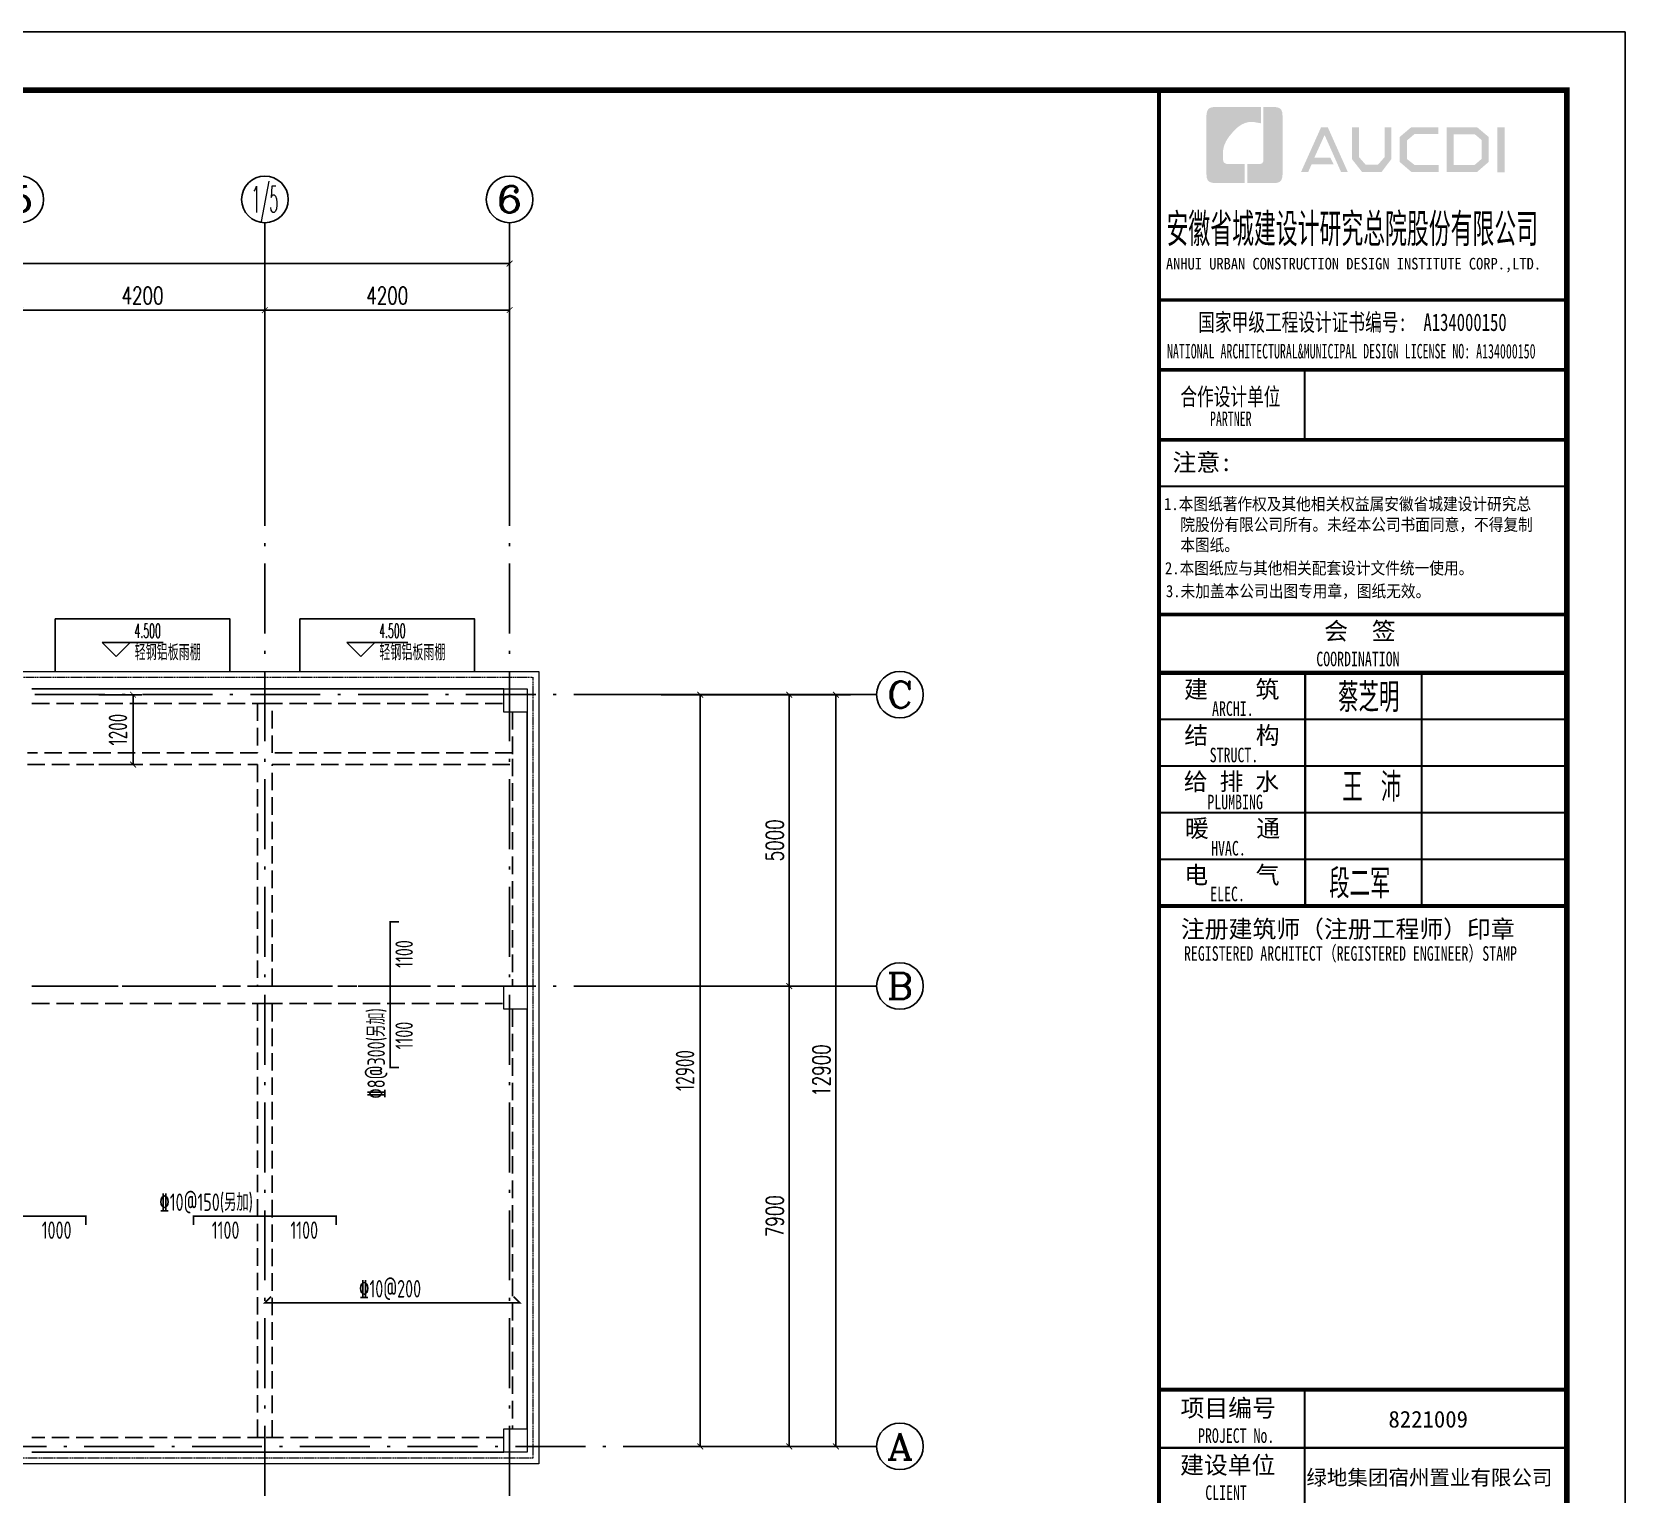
# Model space of a CAD drawing. Extents: x 169490 to 7584583, y -2399407 to 1374371.
# Drawn here: x 2778588 to 2805935, y 778102 to 803197 of the extents above; entities that cross this region are included whole.
import ezdxf
from ezdxf.enums import TextEntityAlignment as Align

# ---------------------------------------------------------------- set-up
doc = ezdxf.new("R2010")
doc.units = 0
doc.header["$LTSCALE"] = 100
for name, pattern in [('D3轴线点划线', [18.5, 12, -3, 0.5, -3]), ('DASH', [0.35, 0.25, -0.1]), ('H3普通虚线', [4.2, 3, -1.2])]:
    doc.linetypes.add(name, pattern=pattern)
doc.layers.get('0').update_dxf_attribs({"linetype": 'CONTINUOUS'})
doc.layers.get('DEFPOINTS').update_dxf_attribs({"linetype": 'CONTINUOUS'})
for name, color, linetype in [('AXIS', 3, 'CONTINUOUS'), ('AXIS_TEXT', 4, 'CONTINUOUS'), ('C-AXIS(轴号)', 3, 'CONTINUOUS'), ('C-AXIS-T(字)', 7, 'CONTINUOUS'), ('C-DOTE', 8, 'D3轴线点划线'), ('DIM_ELEV', 3, 'CONTINUOUS'), ('dsptext_col', 2, 'CONTINUOUS'), ('FSK_FREIN', 2, 'CONTINUOUS'), ('FSK_FTEXT', 4, 'CONTINUOUS'), ('FSK_ZREIN', 1, 'CONTINUOUS'), ('FSK_ZTEXT', 3, 'CONTINUOUS'), ('PUB_TITLE', 4, 'CONTINUOUS'), ('S-BEAM-LINE1', 4, 'CONTINUOUS'), ('S-BEAM-LINE2', 4, 'H3普通虚线'), ('S-SLAB-DIM', 92, 'CONTINUOUS'), ('图框', 140, 'CONTINUOUS'), ('图签文字', 147, 'CONTINUOUS'), ('折板线', 127, 'CONTINUOUS'), ('立面', 73, 'CONTINUOUS')]:
    doc.layers.add(name, color=color, linetype=linetype)
for name, color, linetype, lineweight in [('S-COLU-LINE1', 6, 'CONTINUOUS', 18), ('图签', 147, 'CONTINUOUS', 18), ('平面-看线', 45, 'CONTINUOUS', 15)]:
    doc.layers.add(name, color=color, linetype=linetype, lineweight=lineweight)
doc.styles.add('_TCH_AXIS', font='COMPLEX', dxfattribs={"bigfont": 'GBCBIG'})
doc.styles.add('_TCH_DIM', font='SIMPLEX', dxfattribs={"bigfont": 'GBCBIG'})
doc.styles.add('_TCH_DIM_T3', font='SIMPLEX.shx', dxfattribs={"width": 0.705882, "bigfont": 'GBCBIG.shx'})
doc.styles.add('BW_Rein', font='Tssdeng.shx', dxfattribs={"width": 0.7, "bigfont": 'hztxt.shx'})
doc.styles.add('COMPLEX', font='COMPLEX')
doc.styles.add('HT', font='simhei.ttf')
doc.styles.get("Standard").update_dxf_attribs({"font": 'tssdeng.shx', "width": 0.7, "bigfont": 'hztxt.shx'})
doc.styles.add('TSSD_Dimension', font='Tssdeng.shx', dxfattribs={"width": 0.7, "bigfont": 'tssdchn.shx'})
doc.styles.add('宋体', font='')
doc.styles.add('建筑图签-1', font='simhei.ttf', dxfattribs={"width": 0.7})
doc.styles.add('建筑图签-2', font='TXT.shx', dxfattribs={"width": 0.5, "bigfont": 'HZTXT.shx'})
doc.styles.get('宋体').set_extended_font_data('SimSun')
doc.dimstyles.new('_TCH_ARCH&&100', dxfattribs={"dimtxt": 297.5, "dimasz": 100, "dimexe": 250, "dimexo": 300, "dimgap": 100, "dimtad": 1, "dimdec": 0, "dimzin": 0, "dimdsep": 46, "dimtxsty": '_TCH_DIM_T3', "dimblk": 'ARCHTICK', "dimcen": 0.09, "dimclrt": 7, "dimazin": 2, "dimtfac": 1, "dimtdec": 0, "dimtix": 1, "dimtmove": 2, "dimatfit": 3, "dimfxl": 1, "dimtolj": 1, "dimtzin": 0, "dimarcsym": 0})
doc.dimstyles.new('TSSD_100_100$0', dxfattribs={"dimtxt": 320, "dimasz": 100, "dimexe": 150, "dimexo": 150, "dimgap": 100, "dimtad": 1, "dimdec": 0, "dimzin": 0, "dimdsep": 46, "dimtxsty": 'TSSD_Dimension', "dimblk": 'ARCHTICK', "dimcen": 0, "dimclrt": 7, "dimadec": 1, "dimazin": 0, "dimtfac": 1, "dimtdec": 0, "dimtix": 1, "dimtmove": 2, "dimatfit": 3, "dimldrblk": '_TSDBK', "dimfxl": 1, "dimtolj": 1, "dimtzin": 0, "dimarcsym": 0})

# ---------------------------------------------------------------- blocks, each defined once
blk = doc.blocks.new('_ARCHTICK')
at = {"const_width": 0.15}
blk.add_lwpolyline([(-0.5, -0.5), (0.5, 0.5)], dxfattribs=at)
blk = doc.blocks.new('*D2021')
at = {"layer": 'AXIS', "color": 0, "lineweight": -2, "transparency": 16777216}
for p, q in [((2744788, 796222), (2744788, 799472)), ((2786788, 796222), (2786788, 799472)), ((2744788, 799222), (2786788, 799222))]:
    blk.add_line(p, q, dxfattribs=at)
at = {"layer": 'DEFPOINTS', "color": 0, "transparency": 16777216}
for p in [(2786788, 799222), (2744788, 795922), (2786788, 795922)]:
    blk.add_point(p, dxfattribs=at)
at = {"layer": 'AXIS', "color": 0, "lineweight": -2, "transparency": 16777216, "xscale": 100, "yscale": 100, "zscale": 100, "rotation": 180}
blk.add_blockref('_ARCHTICK', (2744788, 799222), dxfattribs=at)
at = {"layer": 'AXIS', "color": 0, "lineweight": -2, "transparency": 16777216, "xscale": 100, "yscale": 100, "zscale": 100}
blk.add_blockref('_ARCHTICK', (2786788, 799222), dxfattribs=at)
at = {"layer": 'AXIS', "color": 7, "transparency": 16777216, "insert": (2765788, 799471), "char_height": 297.5, "attachment_point": 5, "style": '_TCH_DIM_T3'}
blk.add_mtext('\\A1;42000', dxfattribs=at)
blk = doc.blocks.new('*D2030')
at = {"layer": 'AXIS', "color": 0, "lineweight": -2, "transparency": 16777216}
for p, q in [((2778388, 796222), (2778388, 798672)), ((2782588, 796222), (2782588, 798672)), ((2778388, 798422), (2782588, 798422))]:
    blk.add_line(p, q, dxfattribs=at)
at = {"layer": 'DEFPOINTS', "color": 0, "transparency": 16777216}
for p in [(2782588, 798422), (2778388, 795922), (2782588, 795922)]:
    blk.add_point(p, dxfattribs=at)
at = {"layer": 'AXIS', "color": 0, "lineweight": -2, "transparency": 16777216, "xscale": 100, "yscale": 100, "zscale": 100, "rotation": 180}
blk.add_blockref('_ARCHTICK', (2778388, 798422), dxfattribs=at)
at = {"layer": 'AXIS', "color": 0, "lineweight": -2, "transparency": 16777216, "xscale": 100, "yscale": 100, "zscale": 100}
blk.add_blockref('_ARCHTICK', (2782588, 798422), dxfattribs=at)
at = {"layer": 'AXIS', "color": 7, "transparency": 16777216, "insert": (2780488, 798671), "char_height": 297.5, "attachment_point": 5, "style": '_TCH_DIM_T3'}
blk.add_mtext('\\A1;4200', dxfattribs=at)
blk = doc.blocks.new('*D2031')
at = {"layer": 'AXIS', "color": 0, "lineweight": -2, "transparency": 16777216}
for p, q in [((2782588, 796222), (2782588, 798672)), ((2786788, 796222), (2786788, 798672)), ((2782588, 798422), (2786788, 798422))]:
    blk.add_line(p, q, dxfattribs=at)
at = {"layer": 'DEFPOINTS', "color": 0, "transparency": 16777216}
for p in [(2786788, 798422), (2782588, 795922), (2786788, 795922)]:
    blk.add_point(p, dxfattribs=at)
at = {"layer": 'AXIS', "color": 0, "lineweight": -2, "transparency": 16777216, "xscale": 100, "yscale": 100, "zscale": 100, "rotation": 180}
blk.add_blockref('_ARCHTICK', (2782588, 798422), dxfattribs=at)
at = {"layer": 'AXIS', "color": 0, "lineweight": -2, "transparency": 16777216, "xscale": 100, "yscale": 100, "zscale": 100}
blk.add_blockref('_ARCHTICK', (2786788, 798422), dxfattribs=at)
at = {"layer": 'AXIS', "color": 7, "transparency": 16777216, "insert": (2784688, 798671), "char_height": 297.5, "attachment_point": 5, "style": '_TCH_DIM_T3'}
blk.add_mtext('\\A1;4200', dxfattribs=at)
blk = doc.blocks.new('*D2043')
at = {"layer": 'AXIS', "color": 0, "lineweight": -2, "transparency": 16777216}
for p, q in [((2789388, 791822), (2792638, 791822)), ((2792388, 778922), (2792388, 791822)), ((2789388, 778922), (2792638, 778922))]:
    blk.add_line(p, q, dxfattribs=at)
at = {"layer": 'DEFPOINTS', "color": 0, "transparency": 16777216}
for p in [(2789088, 791822), (2792388, 791822), (2789088, 778922)]:
    blk.add_point(p, dxfattribs=at)
at = {"layer": 'AXIS', "color": 0, "lineweight": -2, "transparency": 16777216, "xscale": 100, "yscale": 100, "zscale": 100}
for p, rotation in [((2792388, 791822), 90), ((2792388, 778922), 270)]:
    blk.add_blockref('_ARCHTICK', p, dxfattribs=dict(at, rotation=rotation))
at = {"layer": 'AXIS', "color": 7, "transparency": 16777216, "insert": (2792139, 785372), "char_height": 297.5, "attachment_point": 5, "rotation": 90, "style": '_TCH_DIM_T3'}
blk.add_mtext('\\A1;12900', dxfattribs=at)
blk = doc.blocks.new('*D2044')
at = {"layer": 'AXIS', "color": 0, "lineweight": -2, "transparency": 16777216}
for p, q in [((2789388, 791822), (2791838, 791822)), ((2791588, 786822), (2791588, 791822)), ((2789388, 786822), (2791838, 786822))]:
    blk.add_line(p, q, dxfattribs=at)
at = {"layer": 'DEFPOINTS', "color": 0, "transparency": 16777216}
for p in [(2789088, 791822), (2791588, 791822), (2789088, 786822)]:
    blk.add_point(p, dxfattribs=at)
at = {"layer": 'AXIS', "color": 0, "lineweight": -2, "transparency": 16777216, "xscale": 100, "yscale": 100, "zscale": 100}
for p, rotation in [((2791588, 791822), 90), ((2791588, 786822), 270)]:
    blk.add_blockref('_ARCHTICK', p, dxfattribs=dict(at, rotation=rotation))
at = {"layer": 'AXIS', "color": 7, "transparency": 16777216, "insert": (2791339, 789322), "char_height": 297.5, "attachment_point": 5, "rotation": 90, "style": '_TCH_DIM_T3'}
blk.add_mtext('\\A1;5000', dxfattribs=at)
blk = doc.blocks.new('*D2045')
at = {"layer": 'AXIS', "color": 0, "lineweight": -2, "transparency": 16777216}
for p, q in [((2789388, 786822), (2791838, 786822)), ((2791588, 778922), (2791588, 786822)), ((2789388, 778922), (2791838, 778922))]:
    blk.add_line(p, q, dxfattribs=at)
at = {"layer": 'DEFPOINTS', "color": 0, "transparency": 16777216}
for p in [(2789088, 786822), (2791588, 786822), (2789088, 778922)]:
    blk.add_point(p, dxfattribs=at)
at = {"layer": 'AXIS', "color": 0, "lineweight": -2, "transparency": 16777216, "xscale": 100, "yscale": 100, "zscale": 100}
for p, rotation in [((2791588, 786822), 90), ((2791588, 778922), 270)]:
    blk.add_blockref('_ARCHTICK', p, dxfattribs=dict(at, rotation=rotation))
at = {"layer": 'AXIS', "color": 7, "transparency": 16777216, "insert": (2791339, 782872), "char_height": 297.5, "attachment_point": 5, "rotation": 90, "style": '_TCH_DIM_T3'}
blk.add_mtext('\\A1;7900', dxfattribs=at)
blk = doc.blocks.new('_AXISO')
blk.add_circle((0, 0), 0.5)
at = {"layer": 'AXIS_TEXT', "style": 'COMPLEX', "width": 1.041667}
blk.add_attdef('A', text='', height=0.56, dxfattribs=at).set_placement((-0.25, -0.28), (0.25, -0.28), align=Align.FIT)
blk = doc.blocks.new('*D2049')
at = {"layer": 'DEFPOINTS', "color": 0, "ltscale": 10, "transparency": 16777216}
for p in [(2790059, 791822), (2790107, 791822), (2790107, 778922)]:
    blk.add_point(p, dxfattribs=at)
at = {"layer": 'S-SLAB-DIM', "color": 0, "lineweight": -2, "ltscale": 10, "transparency": 16777216}
for p, q in [((2789957, 791822), (2789909, 791822)), ((2790059, 778922), (2790059, 791822)), ((2789957, 778922), (2789909, 778922))]:
    blk.add_line(p, q, dxfattribs=at)
at = {"layer": 'S-SLAB-DIM', "color": 0, "lineweight": -2, "ltscale": 10, "transparency": 16777216, "xscale": 100, "yscale": 100, "zscale": 100}
for p, rotation in [((2790059, 791822), 90), ((2790059, 778922), 270)]:
    blk.add_blockref('_ARCHTICK', p, dxfattribs=dict(at, rotation=rotation))
at = {"layer": 'S-SLAB-DIM', "color": 7, "ltscale": 10, "transparency": 16777216, "insert": (2789799, 785372), "char_height": 320, "attachment_point": 5, "rotation": 90, "style": 'TSSD_Dimension'}
blk.add_mtext('\\A1;12900', dxfattribs=at)
blk = doc.blocks.new('_TSDBK')
blk.add_line((-1, 0), (0, 0))
at = {"const_width": 0.5}
blk.add_lwpolyline([(-0.7, -0.7), (0.7, 0.7)], dxfattribs=at)
blk = doc.blocks.new('*D2050')
at = {"layer": 'DEFPOINTS', "color": 0, "ltscale": 10, "transparency": 16777216}
for p in [(2779588, 791822), (2780325, 791822), (2779588, 790622)]:
    blk.add_point(p, dxfattribs=at)
at = {"layer": 'S-SLAB-DIM', "color": 0, "lineweight": -2, "ltscale": 10, "transparency": 16777216}
for p, q in [((2779738, 791822), (2780475, 791822)), ((2780325, 790622), (2780325, 791822)), ((2779738, 790622), (2780475, 790622))]:
    blk.add_line(p, q, dxfattribs=at)
at = {"layer": 'S-SLAB-DIM', "color": 0, "lineweight": -2, "ltscale": 10, "transparency": 16777216, "xscale": 100, "yscale": 100, "zscale": 100}
for p, rotation in [((2780325, 791822), 90), ((2780325, 790622), 270)]:
    blk.add_blockref('_ARCHTICK', p, dxfattribs=dict(at, rotation=rotation))
at = {"layer": 'S-SLAB-DIM', "color": 7, "ltscale": 10, "transparency": 16777216, "insert": (2780065, 791222), "char_height": 320, "attachment_point": 5, "rotation": 90, "style": 'TSSD_Dimension'}
blk.add_mtext('\\A1;1200', dxfattribs=at)
blk = doc.blocks.new('院标1')
h = blk.add_hatch(color=150)
h.dxf.hatch_style = 1
h.set_gradient(color1=(33, 113, 253), color2=(33, 113, 253), tint=1, name='INVCURVED')
edge = h.paths.add_edge_path()
edge.add_spline(control_points=[(116373, 648379), (116379, 648379), (116382, 648379), (116391, 648379), (116391, 648379), (116391, 648379), (116616, 648379), (116616, 648379), (116616, 648379), (116616, 648379), (116616, 648054), (116616, 648054), (116616, 648054), (116616, 648054), (116108, 648054), (116108, 648054), (116108, 648054), (116028, 648054), (115963, 648111), (115963, 648199), (115963, 648199), (115963, 648199), (115963, 649215), (115963, 649215), (115963, 649215), (115963, 649295), (116018, 649360), (116108, 649360), (116108, 649360), (116108, 649360), (116897, 649360), (116897, 649360), (116897, 649360), (116897, 649360), (116897, 649080), (116897, 649080), (116897, 649080), (116897, 649080), (116566, 649140), (116356, 648859), (116356, 648859), (116245, 648719), (116240, 648545), (116247, 648466), (116247, 648466), (116254, 648386), (116247, 648466), (116247, 648466), (116247, 648466), (116247, 648466), (116258, 648374), (116373, 648379)], knot_values=[0, 0, 0, 0, 0.071429, 0.071429, 0.071429, 0.107143, 0.142857, 0.142857, 0.142857, 0.178571, 0.214286, 0.214286, 0.214286, 0.25, 0.285714, 0.285714, 0.285714, 0.321429, 0.357143, 0.357143, 0.357143, 0.392857, 0.428571, 0.428571, 0.428571, 0.464286, 0.5, 0.5, 0.5, 0.535714, 0.571429, 0.571429, 0.571429, 0.607143, 0.642857, 0.642857, 0.642857, 0.678571, 0.714286, 0.714286, 0.714286, 0.75, 0.785714, 0.785714, 0.785714, 0.821429, 0.857143, 0.857143, 0.857143, 0.928571, 1, 1, 1, 1], degree=3, periodic=0)
h = blk.add_hatch(color=150)
h.dxf.hatch_style = 1
h.set_gradient(color1=(33, 113, 253), color2=(33, 113, 253), tint=1, name='INVCURVED')
edge = h.paths.add_edge_path()
edge.add_spline(control_points=[(117268, 649215), (117268, 649215), (117268, 648199), (117268, 648199), (117268, 648199), (117268, 648114), (117212, 648054), (117123, 648054), (117123, 648054), (117123, 648054), (116663, 648054), (116663, 648054), (116663, 648054), (116663, 648054), (116663, 648379), (116663, 648379), (116663, 648379), (116663, 648379), (116865, 648379), (116865, 648379), (116865, 648379), (116907, 648379), (116941, 648413), (116941, 648455), (116941, 648455), (116941, 648455), (116941, 649360), (116941, 649360), (116941, 649360), (116941, 649360), (117123, 649360), (117123, 649360), (117123, 649360), (117204, 649360), (117268, 649306), (117268, 649215)], knot_values=[0, 0, 0, 0, 0.1, 0.1, 0.1, 0.15, 0.2, 0.2, 0.2, 0.25, 0.3, 0.3, 0.3, 0.35, 0.4, 0.4, 0.4, 0.45, 0.5, 0.5, 0.5, 0.55, 0.6, 0.6, 0.6, 0.65, 0.7, 0.7, 0.7, 0.75, 0.8, 0.8, 0.8, 0.9, 1, 1, 1, 1], degree=3, periodic=0)
blk = doc.blocks.new('2q3q2342q35q2343r5q23rwetr')
at = {"layer": 'PUB_TITLE'}
h = blk.add_hatch(color=147, dxfattribs=at)
h.paths.add_polyline_path([(3533426, 3160669), (3533552, 3160669), (3533552, 3159898), (3533426, 3159898)])
h.paths.add_polyline_path([(3532673, 3160552), (3532673, 3160026), (3533034, 3160026), (3533158, 3160133), (3533158, 3160451), (3533038, 3160552)], flags=16)
h.paths.add_polyline_path([(3532555, 3160670), (3532555, 3159908), (3533078, 3159908), (3533276, 3160078), (3533276, 3160506), (3533081, 3160670)])
h.paths.add_polyline_path([(3532412, 3160674), (3532412, 3160558), (3532005, 3160558), (3531873, 3160447), (3531873, 3160128), (3532005, 3160025), (3532415, 3160025), (3532415, 3159904), (3531951, 3159904), (3531748, 3160078), (3531748, 3160506), (3531947, 3160674)])
h.paths.add_polyline_path([(3530929, 3160672), (3531050, 3160672), (3531050, 3160161), (3531164, 3160030), (3531375, 3160030), (3531489, 3160161), (3531489, 3160672), (3531603, 3160672), (3531603, 3160124), (3531438, 3159907), (3531101, 3159907), (3530929, 3160126)])
h.paths.add_polyline_path([(3530398, 3160671), (3530515, 3160671), (3530857, 3159906), (3530741, 3159906), (3530459, 3160540), (3530284, 3160152), (3530556, 3160152), (3530616, 3160037), (3530236, 3160037), (3530177, 3159904), (3530054, 3159904)])
at = {"layer": '图框'}
for p, q in [((3527618, 3157710), (3534618, 3157710)), ((3527618, 3157710), (3534618, 3157710)), ((3527618, 3156510), (3534618, 3156510))]:
    blk.add_line(p, q, dxfattribs=at)
for points, const_width in [([(3527618, 3121310), (3527618, 3161310)], 70), ([(3527618, 3157710), (3534618, 3157710)], 60), ([(3527618, 3156510), (3534618, 3156510)], 60), ([(3527618, 3156510), (3534618, 3156510)], 60), ([(3530118, 3156510), (3530118, 3155310)], 35), ([(3527618, 3155310), (3534618, 3155310)], 60), ([(3527618, 3155310), (3534618, 3155310)], 60), ([(3527618, 3154510), (3534618, 3154510)], 35), ([(3527626, 3152310), (3534626, 3152310)], 60), ([(3527626, 3151310), (3534626, 3151310)], 70), ([(3527626, 3151310), (3534626, 3151310)], 70), ([(3530126, 3151310), (3530126, 3147310)], 35), ([(3532126, 3151310), (3532126, 3147310)], 35), ([(3527626, 3150510), (3534626, 3150510)], 35), ([(3527626, 3149710), (3534626, 3149710)], 35), ([(3527626, 3148910), (3534626, 3148910)], 35), ([(3527626, 3148110), (3534626, 3148110)], 35), ([(3527626, 3147310), (3534626, 3147310)], 70), ([(3527618, 3139010), (3534618, 3139010)], 70), ([(3527618, 3139010), (3534618, 3139010)], 70), ([(3530118, 3135010), (3530118, 3139010)], 35), ([(3527618, 3138010), (3534618, 3138010)], 35), ([(3527618, 3137010), (3534618, 3137010)], 35), ([(3527618, 3136010), (3534618, 3136010)], 35), ([(3534618, 3135010), (3527618, 3135010)], 70), ([(3534618, 3134510), (3527618, 3134510)], 70), ([(3527618, 3134510), (3534618, 3134510)], 70), ([(3530117, 3128110), (3530118, 3134510)], 35), ([(3532118, 3128110), (3532118, 3134510)], 35), ([(3527618, 3133710), (3534618, 3133710)], 35), ([(3527618, 3132910), (3534618, 3132910)], 35), ([(3527618, 3132110), (3534618, 3132110)], 35), ([(3527618, 3131310), (3534618, 3131310)], 35), ([(3527618, 3130510), (3534618, 3130510)], 35), ([(3527618, 3129710), (3534618, 3129710)], 35), ([(3527618, 3128910), (3534618, 3128910)], 35), ([(3527618, 3128110), (3534618, 3128110)], 70), ([(3527618, 3125110), (3534618, 3125110)], 70), ([(3530118, 3122710), (3530118, 3125110)], 35), ([(3527618, 3124310), (3534618, 3124310)], 35), ([(3527618, 3123510), (3534618, 3123510)], 35), ([(3527618, 3122710), (3534618, 3122710)], 35), ([(3527618, 3122710), (3534118, 3122710)], 35), ([(3530118, 3121310), (3530118, 3122710)], 35), ([(3531768, 3121310), (3531768, 3122710)], 35), ([(3531768, 3121310), (3531768, 3122710)], 35), ([(3531768, 3121310), (3531768, 3122710)], 35), ([(3533118, 3121310), (3533118, 3122710)], 35), ([(3527618, 3122010), (3531768, 3122010)], 35), ([(3531768, 3122010), (3534618, 3122010)], 35)]:
    blk.add_lwpolyline(points, dxfattribs=dict(at, const_width=const_width))
blk.add_blockref('院标1', (3412469, 2511661))
at = {"layer": 'PUB_TITLE', "style": 'HT', "width": 0.88}
for s, p in [('1.本图纸著作权及其他相关权益属安徽省城建设计研究总', (3527703, 3154103)), ('院股份有限公司所有。未经本公司书面同意，不得复制', (3527983, 3153749)), ('本图纸。', (3527983, 3153399)), (' 2.本图纸应与其他相关配套设计文件统一使用。 ', (3527593, 3153002)), ('3.未加盖本公司出图专用章，图纸无效。', (3527736, 3152608))]:
    blk.add_text(s, height=210, dxfattribs=at).set_placement(p)
at = {"layer": '图签', "color": 154, "style": '宋体'}
for s, height, p in [('8221009', 286.7, (3531555, 3138358)), ('绿地集团宿州置业有限公司', 258.01, (3530147, 3137372)), ('绿地宿州城际空间站', 232.2, (3530637, 3136619)), ('2019-302#地块项目', 232.21, (3530791, 3136201)), ('2021年8月', 286.7, (3531428, 3124572)), ('施工图设计', 286.7, (3531350, 3122972)), ('结施', 286.7, (3530522, 3122203))]:
    blk.add_text(s, height=height, dxfattribs=at).set_placement(p)
at = {"layer": '图签', "color": 1, "style": '宋体'}
for s, height, p in [('1:100', 286.7, (3531829, 3123764)), ('1', 287, (3530871, 3121535))]:
    blk.add_text(s, height=height, dxfattribs=at).set_placement(p)
at = {"layer": '图签文字', "color": 7, "style": '建筑图签-1'}
for s, height, width, p in [('安徽省城建设计研究总院股份有限公司', 500, 0.55, (3527746, 3158687)), ('国家甲级工程设计证书编号:  A134000150', 300, 0.7, (3528290, 3157177)), ('合作设计单位', 300, 0.7, (3527983, 3155900)), ('项目负责人', 300, 0.8, (3528020, 3132511)), ('方案设计人', 300, 0.8, (3528020, 3131708)), ('专业负责人', 300, 0.8, (3528019, 3130902))]:
    blk.add_text(s, height=height, dxfattribs=dict(at, width=width)).set_placement(p)
at = {"layer": '图签文字', "linetype": 'Continuous', "style": '建筑图签-1', "width": 0.91}
blk.add_text('ANHUI URBAN CONSTRUCTION DESIGN INSTITUTE CORP.,LTD.', height=200, dxfattribs=at).set_placement((3527736, 3158232))
at = {"layer": '图签文字', "style": '建筑图签-1'}
for s, height, width, p in [('NATIONAL ARCHITECTURAL&MUNICIPAL DESIGN LICENSE NO: A134000150', 250, 0.6, (3527754, 3156705)), ('PARTNER', 250, 0.6, (3528492, 3155544)), ('COORDINATION', 250, 0.7, (3530317, 3151423)), ('ARCHI.', 250, 0.7, (3528527, 3150572)), ('STRUCT.', 250, 0.7, (3528487, 3149775)), ('PLUMBING', 250, 0.7, (3528447, 3148969)), ('HVAC.', 250, 0.7, (3528511, 3148175)), ('ELEC.', 250, 0.7, (3528496, 3147391)), ('REGISTERED ARCHITECT（REGISTERED ENGINEER）STAMP', 250, 0.7, (3528046, 3146369)), ('PROJECT No.', 250, 0.7, (3528287, 3138095, -1799)), ('CLIENT', 250, 0.7, (3528411, 3137116)), ('PROJECT', 250, 0.7, (3528347, 3136097)), ('SUB ITEM', 250, 0.7, (3528220, 3135186)), ('STAMP FOR ISSUE', 250, 0.7, (3527930, 3133991)), ('APPROVED ', 220, 0.7, (3528368, 3133775)), ('EXAMINED  ', 220, 0.7, (3528360, 3132984, -1799)), ('PROJECT MANAGER', 220, 0.7, (3528022, 3132158, -1799)), ('SCHEMATIC  DESIGN', 220, 0.7, (3527920, 3131411, -1799)), ('TITLE OF DRAWING', 250, 0.7, (3527872, 3127063)), ('DATE', 250, 0.7, (3528634, 3124359)), ('SCALE', 250, 0.7, (3528573, 3123560)), ('DESIGNED STAGE', 200, 0.7, (3528250, 3122770)), ('DISCIPLIUE&TYPE', 200, 0.7, (3528201, 3122057)), ('DRAWING No.', 200, 0.7, (3531923, 3122050)), ('EDITION NO .', 200, 0.7, (3528384, 3121384)), ('PIECES', 200, 0.7, (3532151, 3121350))]:
    blk.add_text(s, height=height, dxfattribs=dict(at, width=width)).set_placement(p)
at = {"layer": '图签文字', "color": 7, "style": '建筑图签-1'}
for s, height, p in [('注意:', 300, (3527849, 3154773)), ('会  签', 300, (3530452, 3151878)), ('建    筑', 300, (3528047, 3150877)), ('结    构', 300, (3528052, 3150089)), ('给 排 水', 300, (3528043, 3149295)), ('暖    通', 300, (3528061, 3148492)), ('电    气', 300, (3528051, 3147692)), ('注册建筑师（注册工程师）印章', 300, (3527993, 3146764)), ('项目编号', 300, (3527986, 3138543)), ('建设单位', 300, (3527978, 3137565)), ('项目名称', 300, (3527944, 3136507)), ('子项名称', 300, (3527944, 3135551)), ('出图专用章', 300, (3527854, 3134428)), ('审    定', 300, (3528005, 3134089)), ('审    核', 300, (3527992, 3133287)), ('校    对', 300, (3528051, 3130078)), ('设    计', 300, (3528046, 3129277)), ('制    图', 300, (3528023, 3128502)), ('图   名:', 350, (3527973, 3127505)), ('日    期', 300, (3528002, 3124659)), ('比    例', 300, (3528040, 3123912)), ('设计阶段', 300, (3528070, 3123110)), ('专业及类别', 300, (3527856, 3122323)), ('图号', 300, (3531999, 3122304)), ('版   次 ', 300, (3528114, 3121633)), ('总张数', 300, (3531805, 3121604)), ('第 版', 300, (3530418, 3121533))]:
    blk.add_text(s, height=height, dxfattribs=at).set_placement(p)
at = {"layer": '图签文字', "color": 1, "style": '建筑图签-2', "width": 0.7}
for s, p in [('蔡芝明', (3530692, 3150638)), ('王 沛', (3530763, 3149097)), ('段二军', (3530538, 3147442)), ('卢俊超', (3530524, 3133872)), ('许 槊', (3530524, 3133081)), ('蔡芝明', (3530524, 3132281)), ('许 槊', (3530524, 3130681)), ('王立梅', (3530534, 3129890)), ('万 柱', (3530549, 3129053)), ('万 柱', (3530549, 3128253))]:
    blk.add_text(s, height=500, dxfattribs=at).set_placement(p)
at = {"layer": '图签文字', "style": '建筑图签-1', "width": 0.7}
for s, p in [('CHIEF ENGI.', (3528882, 3130685)), ('CHECKED  ', (3529011, 3129879)), ('DESIGNED ', (3528937, 3129076)), (' DRAWN   ', (3529002, 3128311))]:
    blk.add_text(s, height=220, dxfattribs=at).set_placement(p, align=Align.MIDDLE)

msp = doc.modelspace()

# ---------------------------------------------------------------- linework, layer by layer
at = {"layer": 'C-AXIS(轴号)'}
for p, q in [((2782588, 795922.3), (2782588, 799922.3)), ((2786788, 795922.3), (2786788, 799922.3)), ((2789088, 791822.3), (2793088, 791822.3)), ((2789088, 786822.3), (2793088, 786822.3)), ((2789088, 778922.3), (2793088, 778922.3))]:
    msp.add_line(p, q, dxfattribs=at)
at = {"layer": 'C-DOTE'}
for p, q in [((2782588, 795922.3), (2782588, 776622.3)), ((2786788, 795922.3), (2786788, 776622.3)), ((2789088, 791822.3), (2742488, 791822.3)), ((2789088, 786822.3), (2742488, 786822.3)), ((2742488, 778922.3), (2789088, 778922.3))]:
    msp.add_line(p, q, dxfattribs=at)
at = {"layer": 'DIM_ELEV'}
for p, q in [((2780033.6, 792477.6), (2779793.6, 792717.6)), ((2779793.6, 792717.6), (2780843.2, 792717.6)), ((2780033.6, 792477.6), (2780273.6, 792717.6)), ((2784233.6, 792477.6), (2783993.6, 792717.6)), ((2783993.6, 792717.6), (2785043.2, 792717.6)), ((2784233.6, 792477.6), (2784473.6, 792717.6))]:
    msp.add_line(p, q, dxfattribs=at)
at = {"layer": 'dsptext_col', "ltscale": 10}
msp.add_lwpolyline([(2734134.9, 802196.9), (2797934.9, 802196.9), (2797934.9, 762196.9), (2734134.9, 762196.9)], close=True, dxfattribs=at)
at = {"layer": 'FSK_FREIN', "const_width": 30}
for points in [[(2784888, 785422.3), (2784738, 785422.3), (2784738, 787922.3), (2784888, 787922.3)], [(2777263, 782722.4), (2777263, 782872.4), (2779513, 782872.4), (2779513, 782722.4)], [(2781363, 782722.4), (2781363, 782872.4), (2783813, 782872.4), (2783813, 782722.4)]]:
    msp.add_lwpolyline(points, dxfattribs=at)
at = {"layer": 'FSK_ZREIN', "const_width": 30}
msp.add_lwpolyline([(2782694.1, 781492.8), (2782588, 781386.7), (2786963, 781386.7), (2786856.9, 781492.8)], dxfattribs=at)
msp.add_lwpolyline([(2782694.1, 781492.8), (2782588, 781386.7), (2786963, 781386.7), (2786856.9, 781492.8)], dxfattribs=at)
at = {"layer": 'S-BEAM-LINE1'}
for p, q in [((2782588, 791922.3), (2778588, 791922.3)), ((2786688, 791922.3), (2782588, 791922.3)), ((2787088, 790722.3), (2787088, 791522.3)), ((2787088, 786822.3), (2787088, 790722.3)), ((2787088, 779222.3), (2787088, 786422.3)), ((2778588, 778822.3), (2782588, 778822.3)), ((2782588, 778822.3), (2786688, 778822.3))]:
    msp.add_line(p, q, dxfattribs=at)
at = {"layer": 'S-BEAM-LINE2'}
for p, q in [((2778588, 791672.3), (2782588, 791672.3)), ((2782463, 791672.3), (2782463, 790822.3)), ((2782588.1, 791672.3), (2786688, 791672.3)), ((2782713, 790822.3), (2782713, 791672.3)), ((2786838, 791522.3), (2786838, 790722.4)), ((2782463, 790822.3), (2778513, 790822.3)), ((2778513, 790622.3), (2782463, 790622.3)), ((2782463, 790622.3), (2782463, 786822.3)), ((2786838, 790822.3), (2782713, 790822.3)), ((2782713, 786822.3), (2782713, 790622.3)), ((2782713, 790622.3), (2786838, 790622.3)), ((2786838, 790722.3), (2786838, 786822.3)), ((2782588, 786822.3), (2778588, 786822.3)), ((2786688, 786822.3), (2782588.1, 786822.3)), ((2778588, 786522.3), (2782588, 786522.3)), ((2782463, 786522.3), (2782463, 779072.3)), ((2782588.1, 786522.3), (2786688, 786522.3)), ((2782713, 779072.3), (2782713, 786522.3)), ((2786838, 786422.3), (2786838, 779222.3)), ((2782588, 779072.3), (2778588, 779072.3)), ((2786688, 779072.3), (2782588.1, 779072.3))]:
    msp.add_line(p, q, dxfattribs=at)
at = {"layer": 'S-COLU-LINE1'}
for points in [[(2786688, 791922.3), (2787088, 791922.3), (2787088, 791522.3), (2786688, 791522.3)], [(2786688, 786822.3), (2787088, 786822.3), (2787088, 786422.3), (2786688, 786422.3)], [(2786688, 779222.3), (2787088, 779222.3), (2787088, 778822.3), (2786688, 778822.3)]]:
    msp.add_lwpolyline(points, close=True, dxfattribs=at)
at = {"layer": '图框'}
msp.add_lwpolyline([(2731634.9, 761196.9), (2805934.9, 761196.9), (2805934.9, 803196.9), (2731634.9, 803196.9)], close=True, dxfattribs=at)
at = {"layer": '图框', "const_width": 100}
msp.add_lwpolyline([(2734134.9, 762196.9), (2804934.9, 762196.9), (2804934.9, 802196.9), (2734134.9, 802196.9)], close=True, dxfattribs=at)
at = {"layer": '平面-看线'}
msp.add_lwpolyline([(2760888, 786922.3), (2760888, 787222.3), (2769388, 787222.3), (2769388, 792222.3), (2787288, 792222.3), (2787288, 778622.3), (2744188, 778622.3), (2744188, 787222.3), (2753888, 787222.3), (2753888, 786922.3)], dxfattribs=at)
at = {"layer": '平面-看线', "linetype": 'DASH', "ltscale": 0.8}
msp.add_lwpolyline([(2760988, 786922.3), (2760988, 787122.3), (2769488, 787122.3), (2769488, 792122.3), (2787188, 792122.3), (2787188, 778722.3), (2744288, 778722.3), (2744288, 787122.3), (2753788, 787122.3), (2753788, 786922.3)], dxfattribs=at)
at = {"layer": '立面', "color": 4}
for points in [[(2778988, 792222.3), (2778988, 793122.3), (2781988, 793122.3), (2781988, 792222.3)], [(2783188, 792222.3), (2783188, 793122.3), (2786188, 793122.3), (2786188, 792222.3)]]:
    msp.add_lwpolyline(points, dxfattribs=at)

# ---------------------------------------------------------------- block references
at = {"layer": 'C-AXIS(轴号)'}
ref = msp.add_blockref('_AXISO', (2778388, 800322.3), dxfattribs=dict(at, xscale=800, yscale=800, zscale=800))
ref.add_attrib('A', '5', dxfattribs={"layer": 'C-AXIS-T(字)', "height": 452.5, "style": '_TCH_AXIS', "width": 1.5}).set_placement((2778161.7, 800096.1), (2778614.3, 800096.1), align=Align.FIT)
ref = msp.add_blockref('_AXISO', (2782588, 800322.3), dxfattribs=dict(at, xscale=800, yscale=800, zscale=800))
ref.add_attrib('A', '1/5', dxfattribs={"layer": 'C-AXIS-T(字)', "height": 452.55, "style": '_TCH_AXIS', "width": 0.411765}).set_placement((2782361.7, 800096.1), (2782814.3, 800096.1), align=Align.FIT)
ref = msp.add_blockref('_AXISO', (2786788, 800322.3), dxfattribs=dict(at, xscale=800, yscale=800, zscale=800))
ref.add_attrib('A', '6', dxfattribs={"layer": 'C-AXIS-T(字)', "height": 452.5, "style": '_TCH_AXIS', "width": 1.5}).set_placement((2786561.7, 800096.1), (2787014.3, 800096.1), align=Align.FIT)
ref = msp.add_blockref('_AXISO', (2793488, 791822.3), dxfattribs=dict(at, xscale=800, yscale=800, zscale=800))
ref.add_attrib('A', 'C', dxfattribs={"layer": 'C-AXIS-T(字)', "height": 452.5, "style": '_TCH_AXIS', "width": 1.4}).set_placement((2793261.7, 791596.1), (2793714.3, 791596.1), align=Align.FIT)
ref = msp.add_blockref('_AXISO', (2793488, 786822.3), dxfattribs=dict(at, xscale=800, yscale=800, zscale=800))
ref.add_attrib('A', 'B', dxfattribs={"layer": 'C-AXIS-T(字)', "height": 452.5, "style": '_TCH_AXIS', "width": 1.235294}).set_placement((2793261.7, 786596.1), (2793714.3, 786596.1), align=Align.FIT)
ref = msp.add_blockref('_AXISO', (2793488, 778922.3), dxfattribs=dict(at, xscale=800, yscale=800, zscale=800))
ref.add_attrib('A', 'A', dxfattribs={"layer": 'C-AXIS-T(字)', "height": 452.5, "style": '_TCH_AXIS', "width": 1.166667}).set_placement((2793261.7, 778696.1), (2793714.3, 778696.1), align=Align.FIT)
at = {"layer": '折板线'}
msp.add_blockref('2q3q2342q35q2343r5q23rwetr', (-729682.8, -2359113.2), dxfattribs=at)

# ---------------------------------------------------------------- texts
at = {"layer": 'DIM_ELEV', "style": '_TCH_DIM', "width": 0.494118}
for p in [(2780348.8, 792797.7), (2784548.8, 792797.7)]:
    msp.add_text('4.500', height=238, dxfattribs=at).set_placement(p)
at = {"layer": 'DIM_ELEV', "width": 0.7}
for p in [(2780351.9, 792412), (2784551.9, 792412)]:
    msp.add_text('轻钢铝板雨棚', height=270.07, dxfattribs=at).set_placement(p)
at = {"layer": 'FSK_FTEXT', "style": 'BW_Rein', "width": 0.7}
for p in [(2784828, 787372.3), (2784828, 785972.3)]:
    msp.add_text('1100', height=300, rotation=89.99999, dxfattribs=at).set_placement(p, align=Align.TOP_CENTER)
msp.add_text('%%1328@300(另加)', height=300, rotation=89.99999, dxfattribs=at).set_placement((2784648, 786442.3), align=Align.RIGHT)
msp.add_text('%%13210@150(另加)', height=300, dxfattribs=at).set_placement((2782383, 782962.4), align=Align.RIGHT)
for s, p in [('1000', (2779013, 782782.4)), ('1100', (2781913, 782782.4)), ('1100', (2783263, 782782.4))]:
    msp.add_text(s, height=300, dxfattribs=at).set_placement(p, align=Align.TOP_CENTER)
at = {"layer": 'FSK_ZTEXT', "style": 'BW_Rein', "width": 0.7}
msp.add_text('%%13210@200', height=300, dxfattribs=at).set_placement((2784202.1, 781476.7))
msp.add_text('%%13210@200', height=300, dxfattribs=at).set_placement((2784202.1, 781476.7))

# ---------------------------------------------------------------- dimensions: what is measured, and where the dimension line sits
at = {"layer": 'AXIS'}
for p1, p2, distance, picture, middle in [((2744788, 795922.3), (2786788, 795922.3), 3300, '*D2021', (2765788, 799471.1)), ((2778388, 795922.3), (2782588, 795922.3), 2500, '*D2030', (2780488, 798671.1)), ((2782588, 795922.3), (2786788, 795922.3), 2500, '*D2031', (2784688, 798671.1)), ((2789088, 778922.3), (2789088, 791822.3), -3300, '*D2043', (2792139.3, 785372.3)), ((2789088, 786822.3), (2789088, 791822.3), -2500, '*D2044', (2791339.3, 789322.3)), ((2789088, 778922.3), (2789088, 786822.3), -2500, '*D2045', (2791339.3, 782872.3))]:
    dim = msp.add_aligned_dim(p1=p1, p2=p2, distance=distance, dimstyle='_TCH_ARCH&&100', dxfattribs=at)
    dim.commit()
    dim.dimension.update_dxf_attribs({"geometry": picture, "text_midpoint": middle})
at = {"layer": 'S-SLAB-DIM', "ltscale": 10}
for base, p1, p2, picture, middle in [((2780324.8, 791822.3), (2779588.2, 790622.3), (2779588.2, 791822.3), '*D2050', (2780064.8, 791222.3)), ((2790059.1, 791822.3), (2790107.3, 778922.3), (2790107.3, 791822.3), '*D2049', (2789799.1, 785372.3))]:
    dim = msp.add_linear_dim(base=base, p1=p1, p2=p2, angle=90, dimstyle='TSSD_100_100$0', dxfattribs=at)
    dim.commit()
    dim.dimension.update_dxf_attribs({"geometry": picture, "text_midpoint": middle})

doc.saveas('drawing.dxf')
